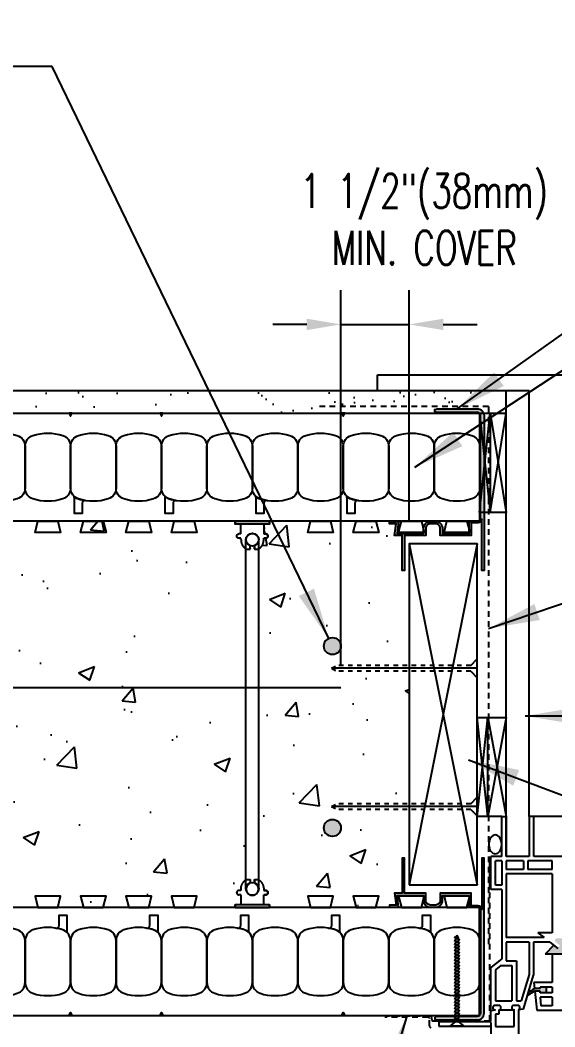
# Model space of a CAD drawing. Header units: inches. Extents: x 47.3 to 95.3, y 146.1 to 211.2.
# Drawn here: x 60.71 to 72.48, y 187.14 to 209.29 of the extents above; entities that cross this region are included whole.
import ezdxf

# ---------------------------------------------------------------- set-up
doc = ezdxf.new("R2010")
doc.units = ezdxf.units.IN
doc.header["$LTSCALE"] = 0.5
doc.header["$MEASUREMENT"] = 0
doc.linetypes.add('DASHED2', pattern=[0.375, 0.25, -0.125])
doc.linetypes.add('HIDDEN2', pattern=[0.1875, 0.125, -0.0625])
for name, color, linetype in [('HATCH', 12, 'Continuous'), ('LINE18', 9, 'Continuous'), ('line25', 2, 'Continuous'), ('LINE3', 3, 'Continuous'), ('LINE50', 5, 'Continuous'), ('LINE9', 9, 'Continuous'), ('TEXT', 4, 'Continuous')]:
    doc.layers.add(name, color=color, linetype=linetype)
doc.styles.add('DIM', font='romans.shx', dxfattribs={"width": 0.7})
doc.dimstyles.new('ext_12', dxfattribs={"dimscale": 12, "dimtxt": 0.075, "dimasz": 0.09375, "dimexe": 0.09375, "dimexo": 0.0625, "dimgap": 0.0625, "dimtad": 1, "dimdec": 1, "dimzin": 2, "dimdsep": 46, "dimlunit": 4, "dimtxsty": 'DIM', "dimcen": 0.09, "dimdle": 0.09375, "dimclrt": 4, "dimadec": 0, "dimazin": 0, "dimtfac": 1, "dimtdec": 1, "dimtmove": 2, "dimatfit": 3, "dimfxl": 0, "dimfrac": 2, "dimtolj": 1, "dimtzin": 0, "dimarcsym": 0})
doc.dimstyles.new('ext_8', dxfattribs={"dimscale": 8, "dimtxt": 0.09375, "dimasz": 0.09375, "dimexe": 0.09375, "dimexo": 0.0625, "dimgap": 0.0625, "dimtad": 1, "dimdec": 6, "dimzin": 3, "dimdsep": 46, "dimlunit": 4, "dimtxsty": 'DIM', "dimcen": 0.09, "dimdle": 0.09375, "dimclrt": 4, "dimadec": 0, "dimazin": 0, "dimtfac": 1, "dimtdec": 6, "dimtmove": 2, "dimatfit": 3, "dimfxl": 0, "dimfrac": 2, "dimtolj": 1, "dimtzin": 0, "dimarcsym": 0})

# ---------------------------------------------------------------- blocks, each defined once
blk = doc.blocks.new('*D3')
at = {"layer": 'Defpoints', "color": 0}
for p in [(69.271, 202.592), (69.271, 197.763), (67.771, 194.599)]:
    blk.add_point(p, dxfattribs=at)
at = {"layer": 'TEXT', "color": 0, "lineweight": -2}
for p, q in [((67.771, 195.099), (67.771, 203.342)), ((69.271, 198.263), (69.271, 203.342)), ((67.021, 202.592), (66.271, 202.592)), ((67.771, 202.592), (69.271, 202.592)), ((70.021, 202.592), (70.771, 202.592))]:
    blk.add_line(p, q, dxfattribs=at)
at = {"layer": 'TEXT', "color": 0}
for points in [[(67.021, 202.717), (67.021, 202.467), (67.771, 202.592)], [(70.021, 202.717), (70.021, 202.467), (69.271, 202.592)]]:
    blk.add_solid(points, dxfattribs=at)
at = {"layer": 'TEXT', "color": 4, "insert": (69.604, 204.903), "char_height": 0.75, "attachment_point": 5, "style": 'DIM'}
blk.add_mtext('\\A1;1 1/2"(38mm)\\PMIN. COVER', dxfattribs=at)
blk = doc.blocks.new('Connector')
blk.add_point((0.271, 0))
at = {"layer": 'LINE9'}
for p, q in [((0, 0.375), (0, -0.375)), ((0.062, -0.375), (0.062, 0.375)), ((0.281, 0.25), (0.062, 0.25))]:
    blk.add_line(p, q, dxfattribs=at)
for points, weights in [([(0.007, 0.375), (0.004, 0.375), (0, 0.375)], [1, 0.972587069138, 0.950305488115]), ([(0.327, 0.343), (0.308, 0.343), (0.281, 0.317), (0.281, 0.297)], [1, 0.85355339, 0.85355339, 1]), ([(0.328, 0.343), (0.327, 0.343), (0.327, 0.343)], [1, 0.70710678, 1]), ([(0.375, 0.297), (0.375, 0.317), (0.348, 0.343), (0.329, 0.343)], [1, 0.85355339, 0.85355339, 1]), ([(0.406, 0.25), (0.546, 0.25), (0.619, 0.131)], [0.958404415409, 0.794674173519, 0.864651571113]), ([(0.619, 0.052), (0.612, 0.049), (0.604, 0.049)], [0.83615024178, 0.892081430621, 1]), ([(0.619, -0.131), (0.546, -0.25), (0.406, -0.25)], [0.864651574428, 0.794674169686, 0.958404415195]), ([(0.604, -0.049), (0.612, -0.049), (0.619, -0.052)], [1, 0.89208144177, 0.836150253337]), ([(0, -0.375), (0.004, -0.375), (0.007, -0.375)], [0.950305488115, 0.972587069138, 1]), ([(0.281, -0.297), (0.281, -0.317), (0.308, -0.343), (0.327, -0.343)], [1, 0.85355339, 0.85355339, 1]), ([(0.327, -0.343), (0.281, -0.343), (0.281, -0.297)], [1, 0.70710678, 1]), ([(0.329, -0.343), (0.348, -0.343), (0.375, -0.317), (0.375, -0.297)], [1, 0.85355339, 0.85355339, 1]), ([(0.375, -0.297), (0.375, -0.343), (0.329, -0.343)], [1, 0.70710678, 1])]:
    blk.add_rational_spline(points, weights, degree=2, dxfattribs=at)
for points, degree in [([(0, 0.375), (0.002, 0.375), (0.005, 0.375), (0.007, 0.375)], 3), ([(0.007, 0.375), (0.021, 0.375), (0.051, 0.375), (0.062, 0.375), (0.062, 0.375)], 3), ([(0.281, 0.25), (0.281, 0.297)], 1), ([(0.327, 0.343), (0.327, 0.343), (0.328, 0.343), (0.328, 0.343)], 3), ([(0.328, 0.343), (0.329, 0.343), (0.329, 0.343), (0.329, 0.343)], 3), ([(0.375, 0.25), (0.375, 0.297)], 1), ([(0.406, 0.25), (0.375, 0.25)], 1), ([(0.406, 0.25), (0.406, 0.25)], 1), ([(0.406, 0.25), (0.406, 0.25)], 1), ([(0.406, 0.25), (0.406, 0.25)], 1), ([(0.406, 0.25), (0.406, 0.25)], 1), ([(0.406, 0.25), (0.406, 0.25)], 1), ([(0.406, 0.25), (0.406, 0.25)], 1), ([(0.406, 0.25), (0.406, 0.25)], 1), ([(0.406, 0.25), (0.406, 0.25)], 1), ([(0.406, 0.25), (0.406, 0.25)], 1), ([(0.406, 0.25), (0.406, 0.25)], 1), ([(0.406, 0.25), (0.406, 0.25)], 1), ([(0.406, 0.25), (0.406, 0.25)], 1), ([(0.406, 0.25), (0.406, 0.25)], 1), ([(0.406, 0.25), (0.406, 0.25)], 1), ([(0.406, 0.25), (0.406, 0.25)], 1), ([(0.406, 0.25), (0.406, 0.25)], 1), ([(0.406, 0.25), (0.406, 0.25)], 1), ([(0.406, 0.25), (0.406, 0.25)], 1), ([(0.406, 0.25), (0.406, 0.25)], 1), ([(0.406, 0.25), (0.406, 0.25)], 1), ([(0.406, 0.25), (0.406, 0.25)], 1), ([(0.406, 0.25), (0.406, 0.25)], 1), ([(0.406, 0.25), (0.406, 0.25)], 1), ([(0.406, 0.25), (0.406, 0.25)], 1), ([(0.604, 0.049), (0.532, 0.049)], 1), ([(0.532, 0.049), (0.532, 0.049)], 1), ([(0.532, 0.049), (0.532, 0.049)], 1), ([(0.532, 0.049), (0.532, 0.049)], 1), ([(0.532, 0.049), (0.532, 0.049)], 1), ([(0.532, 0.049), (0.532, 0.049)], 1), ([(0.532, 0.049), (0.532, 0.049)], 1), ([(0.532, 0.049), (0.532, 0.049)], 1), ([(0.532, 0.049), (0.532, 0.049)], 1), ([(0.532, 0.049), (0.532, 0.049)], 1), ([(0.532, 0.049), (0.532, 0.049)], 1), ([(0.604, 0.049), (0.609, 0.049), (0.614, 0.05), (0.619, 0.052)], 3), ([(0.604, 0.049), (0.604, 0.049)], 1), ([(0.604, 0.049), (0.604, 0.049)], 1), ([(0.604, 0.049), (0.604, 0.049)], 1), ([(0.604, 0.049), (0.604, 0.049)], 1), ([(0.619, 0.131), (0.619, 0.052)], 1), ([(0.619, 0.131), (0.619, 0.131)], 1), ([(0.619, 0.131), (0.619, 0.131)], 1), ([(0.619, 0.131), (0.619, 0.131)], 1), ([(0.619, 0.131), (0.619, 0.131)], 1), ([(0.532, -0.049), (0.604, -0.049)], 1), ([(0.604, -0.049), (0.58, -0.049), (0.556, -0.049), (0.532, -0.049)], 3), ([(0.532, -0.049), (0.532, -0.049)], 1), ([(0.532, -0.049), (0.532, -0.049)], 1), ([(0.532, -0.049), (0.532, -0.049)], 1), ([(0.532, -0.049), (0.532, -0.049)], 1), ([(0.619, -0.052), (0.614, -0.05), (0.609, -0.049), (0.604, -0.049)], 3), ([(0.604, -0.049), (0.604, -0.049)], 1), ([(0.604, -0.049), (0.604, -0.049)], 1), ([(0.604, -0.049), (0.604, -0.049)], 1), ([(0.604, -0.049), (0.604, -0.049)], 1), ([(0.604, -0.049), (0.604, -0.049)], 1), ([(0.604, -0.049), (0.604, -0.049)], 1), ([(0.604, -0.049), (0.604, -0.049)], 1), ([(0.604, -0.049), (0.604, -0.049)], 1), ([(0.619, -0.052), (0.619, -0.131)], 1), ([(0.619, -0.131), (0.619, -0.131)], 1), ([(0.619, -0.131), (0.619, -0.131)], 1), ([(0.619, -0.131), (0.619, -0.131)], 1), ([(0.619, -0.131), (0.619, -0.131)], 1), ([(0.007, -0.375), (0.005, -0.375), (0.002, -0.375), (0, -0.375)], 3), ([(0.062, -0.375), (0.062, -0.375), (0.051, -0.375), (0.021, -0.375), (0.007, -0.375)], 3), ([(0.062, -0.25), (0.281, -0.25)], 1), ([(0.281, -0.297), (0.281, -0.25)], 1), ([(0.281, -0.25), (0.281, -0.297)], 1), ([(0.328, -0.343), (0.328, -0.343), (0.327, -0.343), (0.327, -0.343)], 3), ([(0.329, -0.343), (0.329, -0.343), (0.329, -0.343), (0.328, -0.343)], 3), ([(0.375, -0.25), (0.375, -0.297)], 1), ([(0.375, -0.297), (0.375, -0.25)], 1), ([(0.406, -0.25), (0.375, -0.25)], 1), ([(0.406, -0.25), (0.406, -0.25)], 1), ([(0.406, -0.25), (0.406, -0.25)], 1), ([(0.406, -0.25), (0.406, -0.25)], 1), ([(0.406, -0.25), (0.406, -0.25)], 1), ([(0.406, -0.25), (0.406, -0.25)], 1), ([(0.406, -0.25), (0.406, -0.25)], 1), ([(0.406, -0.25), (0.406, -0.25)], 1), ([(0.406, -0.25), (0.406, -0.25)], 1), ([(0.406, -0.25), (0.406, -0.25)], 1), ([(0.406, -0.25), (0.406, -0.25)], 1), ([(0.406, -0.25), (0.406, -0.25)], 1)]:
    blk.add_open_spline(points, degree=degree, dxfattribs=at)
for points, weights, knots in [([(0.062, 0.375), (0.062, 0.375), (0.046, 0.375), (0.03, 0.375), (0.007, 0.375)], [0.868718858569, 0.861102746415, 1, 0.861102734288, 0.868718859898], [0, 0, 0, 0.5, 0.5, 1, 1, 1]), ([(0.532, 0.049), (0.472, 0.203), (0.333, 0.113), (0.157, 0), (0.333, -0.113), (0.472, -0.203), (0.532, -0.049)], [0.899508922286, 0.599718215298, 1, 0.54226024, 1, 0.599718224335, 0.899508908749], [0, 0, 0, 0.318112, 0.318112, 0.681888, 0.681888, 1, 1, 1]), ([(0.007, -0.375), (0.03, -0.375), (0.046, -0.375), (0.062, -0.375), (0.062, -0.375)], [0.868718859319, 0.861102739573, 1, 0.861102742958, 0.868718858948], [0, 0, 0, 0.5, 0.5, 1, 1, 1])]:
    blk.add_rational_spline(points, weights, degree=2, knots=knots, dxfattribs=at)
blk = doc.blocks.new('Easy-Buck')
at = {"layer": 'LINE9'}
blk.add_hatch(color=256, dxfattribs=at).paths.add_polyline_path([(-0.958, -2.402), (-0.958, -2.452), (-0.908, -2.467), (-0.028, -2.467, 0.414214), (0.122, -2.317), (0.122, 1.093), (0.072, 1.093), (0.072, -0.038, 0.414214), (-0.008, 0.043), (-0.158, 0.043), (-0.158, 0.323), (-0.842, 0.323), (-0.842, 0.162, -0.414214), (-0.942, 0.062), (-1.058, 0.062, -0.414214), (-1.158, 0.162), (-1.158, 0.323), (-1.628, 0.323), (-1.628, 1.093), (-1.678, 1.093), (-1.678, 0.323), (-1.85, 0.323), (-1.815, 0.062), (-1.958, 0.062), (-1.958, 0.012), (-1.758, 0.012), (-1.792, 0.273), (-1.208, 0.273), (-1.208, 0.162, 0.414214), (-1.058, 0.012), (-0.942, 0.012, 0.414214), (-0.792, 0.162), (-0.792, 0.273), (-0.208, 0.273), (-0.208, 0.053, 0.184483), (-0.192, 0.012), (-0.008, 0.012, -0.414214), (0.042, -0.038), (0.042, -2.317, -0.414214), (-0.028, -2.388), (-0.908, -2.388)])
blk.add_lwpolyline([(-0.958, -2.402), (-0.958, -2.452), (-0.908, -2.467), (-0.028, -2.467, 0.414214), (0.122, -2.317), (0.122, 1.093), (0.072, 1.093), (0.072, -0.038, 0.414214), (-0.008, 0.043), (-0.148, 0.043, -0.414214), (-0.158, 0.053), (-0.158, 0.323), (-0.842, 0.323), (-0.842, 0.162, -0.414214), (-0.942, 0.062), (-1.058, 0.062, -0.414214), (-1.158, 0.162), (-1.158, 0.323), (-1.628, 0.323), (-1.628, 1.093), (-1.678, 1.093), (-1.678, 0.323), (-1.85, 0.323), (-1.815, 0.062), (-1.958, 0.062), (-1.958, 0.012), (-1.758, 0.012), (-1.792, 0.273), (-1.208, 0.273), (-1.208, 0.162, 0.414214), (-1.058, 0.012), (-0.942, 0.012, 0.414214), (-0.792, 0.162), (-0.792, 0.273), (-0.208, 0.273), (-0.208, 0.053, 0.184483), (-0.192, 0.012), (-0.008, 0.012, -0.414214), (0.042, -0.038), (0.042, -2.317, -0.414214), (-0.028, -2.388), (-0.908, -2.388)], format="xyb", close=True, dxfattribs=at)

msp = doc.modelspace()

# ---------------------------------------------------------------- hatches: boundary and pattern name
at = {"layer": 'HATCH'}
h = msp.add_hatch(dxfattribs=at)
h.set_pattern_fill('AR-SAND', color=256, scale=0.5, style=0)
h.set_pattern_definition([(37.5, (15.678, 42.5089), (-0.0314967, 0.963412), [0, -0.76, 0, -0.85, 0, -0.8125]), (7.5, (15.678, 42.5089), (0.884888, 1.411073), [0, -0.41, 0, -0.685, 0, -0.2625]), (327.5, (15.063, 42.5089), (1.557071, 0.0028295), [0, -0.25, 0, -0.9, 0, -1.175]), (317.5, (15.063, 42.5089), (1.503063, 0.438838), [0, -0.125, 0, -0.59, 0, -0.675])])
h.paths.add_polyline_path([(70.7110623, 201.141024), (56.4151831, 201.141024), (56.4151831, 200.641024), (69.8253142, 200.641024), (70.7110623, 200.641024)])
h.paths.add_polyline_path([(56.4151831, 201.141024), (49.2003142, 201.141024), (49.2003142, 200.641024), (56.4151831, 200.641024)])
h = msp.add_hatch(dxfattribs=at)
h.set_pattern_fill('AR-CONC', color=256, scale=0.5)
h.paths.add_polyline_path([(50.1977748, 189.7635185), (57.4477769, 189.7634859), (57.4477769, 189.8259038), (57.5727766, 189.8259038), (57.5727766, 190.0447034), (57.5260314, 190.0447034), (57.4792861, 190.0897799), (57.5186311, 190.1379706), (57.5649416, 190.1384532), (57.5727766, 190.1384532), (57.5773679, 190.2170956), (57.6045363, 190.2913504), (57.6821064, 190.3760714), (57.6821064, 194.5992884), (49.9633564, 194.5992884), (49.9633564, 194.5186068), (50.2003142, 194.281649), (49.9633564, 194.281649), (49.9633564, 190.3761322), (50.0410152, 190.2913516), (50.0727755, 190.1694031), (50.0727756, 190.1384532), (50.1210495, 190.1384467), (50.1662688, 190.0932322), (50.1210479, 190.0447098), (50.0727756, 190.0447034), (50.0727756, 189.8259038), (50.1977753, 189.8259038)])
h.paths.add_polyline_path([(50.1977748, 198.2634534), (57.4477769, 198.2634859), (57.4477769, 198.2010681), (57.5727766, 198.2010681), (57.5727766, 197.9822685), (57.5260314, 197.9822685), (57.4792861, 197.9371919), (57.5186311, 197.8890013), (57.5649416, 197.8885187), (57.5727766, 197.8885187), (57.5773679, 197.8098763), (57.6045363, 197.7356214), (57.6821064, 197.6509005), (57.6821064, 194.5992884), (49.9633564, 194.5992884), (49.9633564, 197.6508396), (50.0410152, 197.7356203), (50.0727755, 197.8575687), (50.0727756, 197.8885187), (50.1210495, 197.8885252), (50.1662688, 197.9337397), (50.1210479, 197.982262), (50.0727756, 197.9822685), (50.0727756, 198.2010681), (50.1977753, 198.2010681)])
h.paths.add_polyline_path([(58.1977748, 189.7635185), (65.4477769, 189.7634859), (65.4477769, 189.8259038), (65.5727766, 189.8259038), (65.5727766, 190.0447034), (65.5260314, 190.0447034), (65.4792861, 190.0897799), (65.5186311, 190.1379706), (65.5649416, 190.1384532), (65.5727766, 190.1384532), (65.5773679, 190.2170956), (65.6045363, 190.2913504), (65.6821064, 190.3760714), (65.6821064, 194.5992884), (57.9633564, 194.5992884), (57.9633564, 190.3761322), (58.0410152, 190.2913516), (58.0727755, 190.1694031), (58.0727756, 190.1384532), (58.1210495, 190.1384467), (58.1662688, 190.0932322), (58.1210479, 190.0447098), (58.0727756, 190.0447034), (58.0727756, 189.8259038), (58.1977753, 189.8259038)])
h.paths.add_polyline_path([(58.1977748, 198.2634534), (65.4477769, 198.2634859), (65.4477769, 198.2010681), (65.5727766, 198.2010681), (65.5727766, 197.9822685), (65.5260314, 197.9822685), (65.4792861, 197.9371919), (65.5186311, 197.8890013), (65.5649416, 197.8885187), (65.5727766, 197.8885187), (65.5773679, 197.8098763), (65.6045363, 197.7356214), (65.6821064, 197.6509005), (65.6821064, 194.5992884), (57.9633564, 194.5992884), (57.9633564, 197.6508396), (58.0410152, 197.7356203), (58.0727755, 197.8575687), (58.0727756, 197.8885187), (58.1210495, 197.8885252), (58.1662688, 197.9337397), (58.1210479, 197.982262), (58.0727756, 197.9822685), (58.0727756, 198.2010681), (58.1977753, 198.2010681)])
h.paths.add_polyline_path([(66.1977748, 198.2634534), (69.1039372, 198.2634664), (69.0416101, 198.0134859), (69.2707406, 197.7634859), (69.2707406, 194.5992884), (65.9633564, 194.5992884), (65.9633564, 197.6508396), (66.0410152, 197.7356203), (66.0727755, 197.8575687), (66.0727756, 197.8885187), (66.1210495, 197.8885252), (66.1662688, 197.9337397), (66.1210479, 197.982262), (66.0727756, 197.9822685), (66.0727756, 198.2010681), (66.1977753, 198.2010681)])
h.paths.add_polyline_path([(66.1977748, 189.7635185), (69.1039372, 189.7635055), (69.0416101, 190.0134859), (69.2707406, 190.2634859), (69.2707406, 194.5992884), (65.9633564, 194.5992884), (65.9633564, 190.3761322), (66.0410152, 190.2913516), (66.0727755, 190.1694031), (66.0727756, 190.1384532), (66.1210495, 190.1384467), (66.1662688, 190.0932322), (66.1210479, 190.0447098), (66.0727756, 190.0447034), (66.0727756, 189.8259038), (66.1977753, 189.8259038)])
h.paths.add_polyline_path([(49.2003142, 198.2634859), (49.4477769, 198.2634859), (49.4477769, 198.2010681), (49.5727766, 198.2010681), (49.5727766, 197.9822685), (49.5260314, 197.9822685), (49.4792861, 197.9371919), (49.5186311, 197.8890013), (49.5649416, 197.8885187), (49.5727766, 197.8885187), (49.5773679, 197.8098763), (49.6045363, 197.7356214), (49.6821064, 197.6509005), (49.6821064, 194.7998568), (49.2003142, 195.281649)])
h.paths.add_polyline_path([(49.4477769, 189.7634859), (49.4477769, 189.8259038), (49.5727766, 189.8259038), (49.5727766, 190.0447034), (49.5260314, 190.0447034), (49.4792861, 190.0897799), (49.5186311, 190.1379706), (49.5649416, 190.1384532), (49.5727766, 190.1384532), (49.5773679, 190.2170956), (49.6045363, 190.2913504), (49.6821064, 190.3760714), (49.6821064, 194.281649), (48.2003142, 194.281649), (49.2003142, 193.281649), (49.2003142, 189.7634859)])
at = {"layer": 'LINE3'}
for points in [[(67.7707406, 195.516024, 1), (67.3957406, 195.516024, 1)], [(67.7707406, 191.516024, 1), (67.3957406, 191.516024, 1)]]:
    msp.add_hatch(color=256, dxfattribs=at).paths.add_polyline_path(points)
at = {"layer": 'LINE9'}
h = msp.add_hatch(color=0, dxfattribs=at)
h.paths.add_polyline_path([(75.08181, 187.7452195, 0.5043242544), (75.0834626, 187.8293488), (74.9951728, 187.8983355), (75.2189236, 187.8983355), (75.336417, 188.0158289), (74.586041, 188.0158289), (74.7035344, 187.8983355), (74.8389228, 187.8983355), (74.7500525, 187.8288952, 0.4999166542), (74.7522856, 187.7452195)])
h.paths.add_polyline_path([(75.4107504, 188.8908289), (75.2556459, 189.0459333), (75.2556459, 189.0158289), (75.1556459, 189.0158289), (75.1556459, 189.0783289), (74.9993959, 189.0783289), (74.9993959, 189.0158289), (74.8993959, 189.0158289), (74.8993959, 189.0459333), (74.7442915, 188.8908289)])
h.paths.add_polyline_path([(74.4762709, 189.9845789), (74.3806459, 190.0802039), (74.3806459, 190.0470789), (74.2806459, 190.0470789), (74.2806459, 190.1095789), (74.2806459, 190.3220789), (74.0714961, 190.3220789), (74.0714961, 190.2078114), (74.1310045, 190.2424686), (74.1813309, 190.1560553), (74.0341134, 190.0703171), (73.9483752, 189.9845789)])
h.paths.add_polyline_path([(73.1599287, 188.7408289), (72.9274142, 188.9733434), (72.7898162, 188.8658289), (72.7456713, 188.9313355), (72.8345416, 189.0007758, 0.4999166542), (72.8323085, 189.0844516), (72.5027841, 189.0844516, 0.5043242544), (72.5011315, 189.0003222), (72.5894213, 188.9313355), (72.5452764, 188.8658289), (72.4572821, 188.9345847), (72.2635262, 188.7408289), (72.4214611, 188.7408289)])
h.paths.add_polyline_path([(72.2866076, 187.8908289), (72.2866076, 188.0158289), (72.1517541, 188.0158289), (72.1517541, 187.9845789), (72.0308393, 187.9845789, 0.0777667154), (71.8909884, 187.8756034), (71.8771323, 187.8290445, -0.0313551349), (72.0374083, 187.9220789), (72.1517541, 187.9220789), (72.1517541, 187.8908289)])

# ---------------------------------------------------------------- linework, layer by layer
at = {"layer": 'HATCH', "color": 6, "linetype": 'DASHED2'}
for p, q in [((71.0217318, 200.786299), (67.2563976, 200.786299)), ((71.0217318, 200.786299), (71.0217318, 188.8908406)), ((71.0484105, 187.2689332), (71.0484105, 190.8908406)), ((69.7374452, 187.3740864), (68.7530702, 187.3740864)), ((69.687416, 187.3544158), (68.739725, 187.3544158)), ((69.718666, 187.159206), (69.718666, 187.3231658)), ((69.7686952, 187.3001832), (69.7686952, 187.3428364)), ((69.7999452, 187.2689332), (71.0484105, 187.2689332))]:
    msp.add_line(p, q, dxfattribs=at)
at = {"layer": 'HATCH'}
for p, q in [((70.8227761, 200.6384859), (71.0537649, 198.4509859)), ((70.8227761, 198.4509859), (71.0537649, 200.6384859)), ((71.0537649, 200.6384859), (71.4097538, 198.4509859)), ((71.0537649, 198.4509859), (71.4097538, 200.6384859)), ((64.1823143, 198.0120146), (64.1823143, 198.0120146)), ((69.2707406, 197.7634859), (70.7707406, 190.2634859)), ((70.7707406, 197.7634859), (69.2707406, 190.2634859)), ((65.9978556, 195.9004584), (65.9978556, 195.9004584)), ((70.7707406, 195.0270308), (67.564187, 195.0270308)), ((71.0037649, 191.7658406), (70.7707406, 193.9458127)), ((70.7707406, 191.7658406), (71.0037649, 193.9458127)), ((71.0037649, 193.9458127), (71.4097538, 191.7658406)), ((71.4097538, 193.9458127), (71.0037649, 191.7658406)), ((70.7707406, 191.9864685), (67.564187, 191.9864685))]:
    msp.add_line(p, q, dxfattribs=at)
at = {"layer": 'HATCH', "color": 6, "linetype": 'DASHED2'}
for centre, start, end in [((69.7374452, 187.3428364), 0, 90), ((69.687416, 187.3231658), 0, 90), ((69.749916, 187.159206), 180, 270), ((69.7999452, 187.3001832), 180, 270)]:
    msp.add_arc(centre, 0.03125, start, end, dxfattribs=at)
at = {"layer": 'LINE18'}
for p, q in [((70.6270224, 195.0895308), (70.7707406, 195.233249)), ((70.6270224, 194.9645308), (70.7707406, 194.8208127)), ((70.6270224, 192.0489685), (70.7707406, 192.1926867)), ((70.6270224, 191.9239685), (70.7707406, 191.7802504))]:
    msp.add_line(p, q, dxfattribs=at)
at = {"layer": 'LINE18', "linetype": 'HIDDEN2'}
for p, q in [((67.564187, 195.0270308), (67.6836956, 195.0895308)), ((67.564187, 195.0270308), (67.6836956, 194.9645308)), ((70.6270224, 195.0895308), (67.6836956, 195.0895308)), ((70.6270224, 194.9645308), (67.6836956, 194.9645308)), ((67.564187, 191.9864685), (67.6836956, 192.0489685)), ((70.6270224, 192.0489685), (67.6836956, 192.0489685)), ((67.564187, 191.9864685), (67.6836956, 191.9239685)), ((70.6270224, 191.9239685), (67.6836956, 191.9239685))]:
    msp.add_line(p, q, dxfattribs=at)
at = {"layer": 'line25'}
for p, q in [((70.8227761, 198.2634859), (49.1977761, 198.2634859)), ((70.8227761, 189.7634859), (49.2003142, 189.7634859))]:
    msp.add_line(p, q, dxfattribs=at)
for points in [[(61.5416101, 198.2634859), (61.6039421, 198.0134859), (61.0416101, 198.0134859), (61.1039421, 198.2634859)], [(62.5416101, 198.2634859), (62.6039421, 198.0134859), (62.0416101, 198.0134859), (62.1039421, 198.2634859)], [(63.5416101, 198.2634859), (63.6039421, 198.0134859), (63.0416101, 198.0134859), (63.1039421, 198.2634859)], [(64.5416101, 198.2634859), (64.6039421, 198.0134859), (64.0416101, 198.0134859), (64.1039421, 198.2634859)], [(67.5416101, 198.2634859), (67.6039421, 198.0134859), (67.0416101, 198.0134859), (67.1039421, 198.2634859)], [(68.5416101, 198.2634859), (68.6039421, 198.0134859), (68.0416101, 198.0134859), (68.1039421, 198.2634859)], [(69.5416101, 198.2634859), (69.6039421, 198.0134859), (69.0416101, 198.0134859), (69.1039421, 198.2634859)], [(70.5416101, 198.2634859), (70.6039421, 198.0134859), (70.0416101, 198.0134859), (70.1039421, 198.2634859)], [(69.2707406, 190.2634859), (70.7707406, 190.2634859), (70.7707406, 197.7634859), (69.2707406, 197.7634859)], [(61.5416101, 189.7634859), (61.6039421, 190.0134859), (61.0416101, 190.0134859), (61.1039421, 189.7634859)], [(62.5416101, 189.7634859), (62.6039421, 190.0134859), (62.0416101, 190.0134859), (62.1039421, 189.7634859)], [(63.5416101, 189.7634859), (63.6039421, 190.0134859), (63.0416101, 190.0134859), (63.1039421, 189.7634859)], [(64.5416101, 189.7634859), (64.6039421, 190.0134859), (64.0416101, 190.0134859), (64.1039421, 189.7634859)], [(67.5416101, 189.7634859), (67.6039421, 190.0134859), (67.0416101, 190.0134859), (67.1039421, 189.7634859)], [(68.5416101, 189.7634859), (68.6039421, 190.0134859), (68.0416101, 190.0134859), (68.1039421, 189.7634859)], [(69.5416101, 189.7634859), (69.6039421, 190.0134859), (69.0416101, 190.0134859), (69.1039421, 189.7634859)], [(70.5416101, 189.7634859), (70.6039421, 190.0134859), (70.0416101, 190.0134859), (70.1039421, 189.7634859)]]:
    msp.add_lwpolyline(points, close=True, dxfattribs=at)
at = {"layer": 'LINE3'}
msp.add_line((67.7707406, 194.5992884), (49.8826748, 194.5992884), dxfattribs=at)
for centre in [(67.5832406, 195.516024), (67.5832406, 191.516024)]:
    msp.add_circle(centre, 0.1875, dxfattribs=at)
at = {"layer": 'LINE50'}
for p, q in [((49.1977761, 200.6384859), (70.8227761, 200.6384859)), ((70.8227761, 200.6384859), (70.8227761, 198.2634859)), ((70.8227761, 187.3884859), (70.8227761, 189.7634859)), ((49.1977761, 187.3884859), (70.8227761, 187.3884859))]:
    msp.add_line(p, q, dxfattribs=at)
at = {"layer": 'LINE9'}
for p, q in [((68.5753142, 201.4822359), (79.8396019, 201.4822359)), ((68.5753142, 201.141024), (68.5753142, 201.4822359)), ((49.2003142, 201.141024), (71.9097538, 201.141024)), ((71.4097538, 190.8908406), (71.4097538, 201.1384859)), ((71.9097538, 191.7658406), (71.9097538, 201.1384859)), ((70.8227761, 200.6384859), (71.4097538, 200.6384859)), ((71.0537649, 200.6384859), (71.0537649, 198.4509859)), ((71.4097538, 198.4509859), (70.8227761, 198.4509859)), ((65.6821064, 190.1755459), (65.6821064, 197.8575211)), ((65.9633564, 190.1755459), (65.9633564, 197.8575211)), ((70.7707406, 193.9458127), (71.4097538, 193.9458127)), ((71.0037649, 191.7658406), (71.0037649, 193.9458127)), ((71.3097538, 191.7658406), (70.7707406, 191.7658406)), ((71.3097538, 190.8908406), (71.3097538, 191.7658406)), ((71.3097538, 191.7658406), (71.4097538, 191.7658406)), ((71.4097538, 191.7658406), (71.4097538, 190.8908406)), ((71.9097538, 191.7658406), (71.9097538, 190.8908406)), ((72.0097538, 191.7658406), (71.9097538, 191.7658406)), ((71.9097538, 191.7658406), (71.9097538, 190.8908406)), ((79.8396019, 191.7661422), (72.0097538, 191.7658406)), ((72.0097538, 191.7658406), (72.0097538, 190.8908406)), ((71.0727761, 190.1595906), (71.0727761, 190.8908406)), ((71.3097538, 190.8908406), (71.0727761, 190.8908406)), ((71.1727761, 190.2595906), (71.1727761, 190.7908406)), ((71.3097538, 190.7908406), (71.1727761, 190.7908406)), ((71.3097538, 190.7908406), (71.3097538, 190.2595906)), ((71.9097538, 190.8908406), (71.4097538, 190.8908406)), ((71.7847538, 190.7908406), (71.4097538, 190.7908406)), ((71.4097538, 190.7908406), (71.4097538, 190.6033406)), ((71.7847538, 190.7908406), (71.7847538, 190.6033406)), ((72.4214611, 190.7908406), (71.8847538, 190.7908406)), ((71.8847538, 190.7908406), (71.8847538, 190.6033406)), ((73.7847538, 190.8908406), (72.0134165, 190.8908406)), ((72.4214611, 190.6033406), (72.4214611, 190.7908406)), ((71.7847538, 190.6033406), (71.4097538, 190.6033406)), ((72.4214611, 190.5033406), (71.4097538, 190.5033406)), ((71.4097538, 190.5033406), (71.4097538, 189.1033406)), ((71.4097538, 190.5033406), (71.4097538, 190.1595906)), ((72.4214611, 190.6033406), (71.8847538, 190.6033406)), ((72.4214611, 190.5033406), (72.4214611, 189.2093332)), ((71.3097538, 190.2595906), (71.1727761, 190.2595906)), ((71.3097538, 190.1595906), (71.0727761, 190.1595906)), ((71.3097538, 190.1595906), (71.3097538, 188.6349828)), ((70.2969422, 189.0932344), (70.3281922, 189.1557344)), ((70.3594422, 189.0932344), (70.3281922, 189.1557344)), ((72.4214611, 189.2093332), (72.1056565, 189.2093332)), ((72.1056565, 189.2093332), (72.2413069, 189.1033406)), ((70.3906922, 189.0432937), (70.2656922, 189.1101273)), ((70.3906922, 188.972421), (70.2656922, 189.0392547)), ((70.3906922, 188.9015483), (70.2656922, 188.968382)), ((70.2969422, 187.2557344), (70.2969422, 189.0932344)), ((70.3594422, 187.2557344), (70.3594422, 189.0932344)), ((72.2413069, 189.1033406), (71.4097538, 189.1033406)), ((71.9097538, 189.0033406), (71.4097538, 189.0033406)), ((71.4097538, 189.0033406), (71.4097538, 188.5889541)), ((71.9097538, 189.0033406), (71.9097538, 188.2892415)), ((72.3692878, 189.0033406), (72.0097538, 189.0033406)), ((72.0097538, 189.0033406), (72.0097538, 188.274677)), ((72.4572821, 188.9345847), (72.2635262, 188.7408289)), ((72.3692878, 189.0033406), (72.5452764, 188.8658289)), ((70.3906922, 188.8306757), (70.2656922, 188.8975093)), ((70.3906922, 188.759803), (70.2656922, 188.8266367)), ((70.3906922, 188.759803), (70.2656922, 188.8266367)), ((70.3906922, 188.6889303), (70.2656922, 188.755764)), ((72.4214611, 188.7408289), (72.2635262, 188.7408289)), ((73.9214611, 188.7408289), (72.4214611, 188.7408289)), ((72.4214611, 188.7408289), (72.4214611, 188.1158289)), ((70.3906922, 188.6180577), (70.2656922, 188.6848913)), ((70.3906922, 188.547185), (70.2656922, 188.6140187)), ((70.3906922, 188.4763123), (70.2656922, 188.543146)), ((70.3906922, 188.4054397), (70.2656922, 188.4722733)), ((71.3097538, 188.6349828), (71.0727761, 188.4456747)), ((71.2871732, 188.4889541), (71.1727761, 188.3975688)), ((71.2871732, 188.4889541), (71.5347538, 188.4889541)), ((71.4097538, 188.5889541), (71.6347538, 188.5889541)), ((71.5347538, 188.4889541), (71.5347538, 187.7134859)), ((71.6347538, 188.5889541), (71.6347538, 187.7134859)), ((70.3906922, 188.334567), (70.2656922, 188.4014007)), ((70.3906922, 188.2636943), (70.2656922, 188.330528)), ((70.3906922, 188.1928217), (70.2656922, 188.2596553)), ((71.0727761, 187.2557344), (71.0727761, 188.4456747)), ((71.1727761, 188.3975688), (71.1727761, 187.7134859)), ((71.9097538, 188.2892415), (71.7384073, 187.7134859)), ((71.787623, 187.528277), (72.0097538, 188.274677)), ((70.3906922, 188.121949), (70.2656922, 188.1887827)), ((70.3906922, 188.0510763), (70.2656922, 188.11791)), ((70.3906922, 187.9802037), (70.2656922, 188.0470373)), ((72.0170443, 188.1158289), (72.0308393, 187.9845789)), ((72.4214611, 188.1158289), (72.0170443, 188.1158289)), ((70.3906922, 187.909331), (70.2656922, 187.9761647)), ((70.3906922, 187.8384583), (70.2656922, 187.905292)), ((70.3906922, 187.7675857), (70.2656922, 187.8344193)), ((72.1517541, 187.9845789), (72.0308393, 187.9845789)), ((72.0374083, 187.9220789), (72.0814207, 187.5033289)), ((72.1517541, 187.9220789), (72.0374083, 187.9220789)), ((72.4214611, 188.0158289), (72.1517541, 188.0158289)), ((72.1517541, 187.9845789), (72.1517541, 188.0158289)), ((72.1517541, 187.8908289), (72.1517541, 187.9220789)), ((72.4214611, 187.8908289), (72.1517541, 187.8908289)), ((72.2866076, 188.0158289), (72.2866076, 187.8908289)), ((72.4214611, 188.0158289), (72.4214611, 187.8908289)), ((70.3906922, 187.696713), (70.2656922, 187.7635467)), ((70.3906922, 187.6258403), (70.2656922, 187.692674)), ((70.3906922, 187.5549677), (70.2656922, 187.6218013)), ((71.14559, 187.6134859), (71.260897, 187.6134859)), ((71.1727761, 187.7134859), (71.5347538, 187.7134859)), ((71.5608044, 187.6134859), (71.6761113, 187.6134859)), ((71.6347538, 187.7134859), (71.7384073, 187.7134859)), ((72.4214611, 187.7908289), (72.1517541, 187.7908289)), ((72.1517541, 187.7908289), (72.1714611, 187.6033289)), ((72.4214611, 187.6033289), (72.1714611, 187.6033289)), ((72.4214611, 187.7908289), (72.4214611, 187.6033289)), ((70.3906922, 187.484095), (70.2656922, 187.5509287)), ((70.3906922, 187.4132223), (70.2656922, 187.480056)), ((70.3906922, 187.3423497), (70.2656922, 187.4091833)), ((71.1687394, 187.5092699), (71.0727761, 187.4951916)), ((71.170238, 187.4194049), (71.170238, 187.1509859)), ((71.170238, 187.4194049), (71.170238, 187.1509859)), ((71.2425821, 187.4194049), (71.170238, 187.4194049)), ((71.2425821, 187.5095446), (71.2425821, 187.4194049)), ((71.5879905, 187.5095446), (71.2451202, 187.5095446)), ((71.5810099, 187.1509859), (71.5810099, 187.5095446)), ((71.6747599, 187.5141987), (71.6747599, 186.0511839)), ((71.787623, 187.528277), (71.6772979, 187.5141987)), ((72.0814207, 187.5033289), (74.9526461, 187.5033289)), ((69.9227761, 187.2557344), (71.0727761, 187.2557344)), ((69.9227761, 187.2557344), (69.9227761, 187.1557344)), ((69.9227761, 187.1557344), (71.0727761, 187.1557344)), ((70.1719422, 187.1557344), (70.2969422, 187.2557344)), ((70.4844422, 187.1557344), (70.1719422, 187.1557344)), ((70.3906922, 187.271477), (70.2656922, 187.3383107)), ((70.4844422, 187.1557344), (70.3594422, 187.2557344)), ((71.070238, 187.2376424), (71.070238, 182.5134859)), ((71.170238, 187.1509859), (71.5810099, 187.1509859))]:
    msp.add_line(p, q, dxfattribs=at)
for points in [[(61.7915261, 200.6384859), (61.8227761, 200.5740011), (61.8540261, 200.6384859)], [(63.7915261, 200.6384859), (63.8227761, 200.5740011), (63.8540261, 200.6384859)], [(67.7915261, 200.6384859), (67.8227761, 200.5740011), (67.8540261, 200.6384859)], [(61.7915261, 187.3884859), (61.8227761, 187.4529707), (61.8540261, 187.3884859)], [(63.7915261, 187.3884859), (63.8227761, 187.4529707), (63.8540261, 187.3884859)], [(67.7915261, 187.3884859), (67.8227761, 187.4529707), (67.8540261, 187.3884859)]]:
    msp.add_lwpolyline(points, close=True, dxfattribs=at)
for points in [[(60.6496992, 198.7525322, -0.1576707808), (59.995853, 198.7525322, -0.3253046293), (59.8227761, 198.9904036), (59.8227761, 199.9115682, -0.3253046293), (59.995853, 200.1494397, -0.1576707808), (60.6496992, 200.1494397, -0.3253046293), (60.8227761, 199.9115682), (60.8227761, 198.9904036, -0.3253046293)], [(61.6496992, 198.7525322, -0.1576707808), (60.995853, 198.7525322, -0.3253046293), (60.8227761, 198.9904036), (60.8227761, 199.9115682, -0.3253046293), (60.995853, 200.1494397, -0.1576707808), (61.6496992, 200.1494397, -0.3253046293), (61.8227761, 199.9115682), (61.8227761, 198.9904036, -0.3253046293)], [(62.6496992, 198.7525322, -0.1576707808), (61.995853, 198.7525322, -0.3253046293), (61.8227761, 198.9904036), (61.8227761, 199.9115682, -0.3253046293), (61.995853, 200.1494397, -0.1576707808), (62.6496992, 200.1494397, -0.3253046293), (62.8227761, 199.9115682), (62.8227761, 198.9904036, -0.3253046293)], [(63.6496992, 198.7525322, -0.1576707808), (62.995853, 198.7525322, -0.3253046293), (62.8227761, 198.9904036), (62.8227761, 199.9115682, -0.3253046293), (62.995853, 200.1494397, -0.1576707808), (63.6496992, 200.1494397, -0.3253046293), (63.8227761, 199.9115682), (63.8227761, 198.9904036, -0.3253046293)], [(64.6496992, 198.7525322, -0.1576707808), (63.995853, 198.7525322, -0.3253046293), (63.8227761, 198.9904036), (63.8227761, 199.9115682, -0.3253046293), (63.995853, 200.1494397, -0.1576707808), (64.6496992, 200.1494397, -0.3253046293), (64.8227761, 199.9115682), (64.8227761, 198.9904036, -0.3253046293)], [(65.6496992, 198.7525322, -0.1576707808), (64.995853, 198.7525322, -0.3253046293), (64.8227761, 198.9904036), (64.8227761, 199.9115682, -0.3253046293), (64.995853, 200.1494397, -0.1576707808), (65.6496992, 200.1494397, -0.3253046293), (65.8227761, 199.9115682), (65.8227761, 198.9904036, -0.3253046293)], [(66.6496992, 198.7525322, -0.1576707808), (65.995853, 198.7525322, -0.3253046293), (65.8227761, 198.9904036), (65.8227761, 199.9115682, -0.3253046293), (65.995853, 200.1494397, -0.1576707808), (66.6496992, 200.1494397, -0.3253046293), (66.8227761, 199.9115682), (66.8227761, 198.9904036, -0.3253046293)], [(67.6496992, 198.7525322, -0.1576707808), (66.995853, 198.7525322, -0.3253046293), (66.8227761, 198.9904036), (66.8227761, 199.9115682, -0.3253046293), (66.995853, 200.1494397, -0.1576707808), (67.6496992, 200.1494397, -0.3253046293), (67.8227761, 199.9115682), (67.8227761, 198.9904036, -0.3253046293)], [(68.6496992, 198.7525322, -0.1576707808), (67.995853, 198.7525322, -0.3253046293), (67.8227761, 198.9904036), (67.8227761, 199.9115682, -0.3253046293), (67.995853, 200.1494397, -0.1576707808), (68.6496992, 200.1494397, -0.3253046293), (68.8227761, 199.9115682), (68.8227761, 198.9904036, -0.3253046293)], [(69.6496992, 198.7525322, -0.1576707808), (68.995853, 198.7525322, -0.3253046293), (68.8227761, 198.9904036), (68.8227761, 199.9115682, -0.3253046293), (68.995853, 200.1494397, -0.1576707808), (69.6496992, 200.1494397, -0.3253046293), (69.8227761, 199.9115682), (69.8227761, 198.9904036, -0.3253046293)], [(70.6496992, 198.7525322, -0.1576707808), (69.995853, 198.7525322, -0.3253046293), (69.8227761, 198.9904036), (69.8227761, 199.9115682, -0.3253046293), (69.995853, 200.1494397, -0.1576707808), (70.6496992, 200.1494397, -0.3253046293), (70.8227761, 199.9115682), (70.8227761, 198.9904036, -0.3253046293)], [(61.995853, 198.7525322, 0.0372666955), (62.1495484, 198.7152024, 0.463035607), (62.0768586, 198.6535386), (62.0768586, 198.4319403), (61.9060269, 198.4319403), (61.9060269, 198.7780336, 0.189002358), (61.8893767, 198.8205076, 0.1284073578)], [(63.995853, 198.7525322, 0.0372666955), (64.1495484, 198.7152024, 0.463035607), (64.0768586, 198.6535386), (64.0768586, 198.4319403), (63.9060269, 198.4319403), (63.9060269, 198.7780336, 0.189002358), (63.8893767, 198.8205076, 0.1284073578)], [(65.995853, 198.7525322, 0.0372666955), (66.1495484, 198.7152024, 0.463035607), (66.0768586, 198.6535386), (66.0768586, 198.4319403), (65.9060269, 198.4319403), (65.9060269, 198.7780336, 0.189002358), (65.8893767, 198.8205076, 0.1284073578)], [(67.995853, 198.7525322, 0.0372666955), (68.1495484, 198.7152024, 0.463035607), (68.0768586, 198.6535386), (68.0768586, 198.4319403), (67.9060269, 198.4319403), (67.9060269, 198.7780336, 0.189002358), (67.8893767, 198.8205076, 0.1284073578)], [(61.6496992, 189.2744397, 0.0372666955), (61.4960038, 189.3117695, 0.463035607), (61.5686936, 189.3734332), (61.5686936, 189.5950316), (61.7395254, 189.5950316), (61.7395254, 189.2489383, 0.189002358), (61.7561755, 189.2064643, 0.1284073578)], [(63.6496992, 189.2744397, 0.0372666955), (63.4960038, 189.3117695, 0.463035607), (63.5686936, 189.3734332), (63.5686936, 189.5950316), (63.7395254, 189.5950316), (63.7395254, 189.2489383, 0.189002358), (63.7561755, 189.2064643, 0.1284073578)], [(65.6496992, 189.2744397, 0.0372666955), (65.4960038, 189.3117695, 0.463035607), (65.5686936, 189.3734332), (65.5686936, 189.5950316), (65.7395254, 189.5950316), (65.7395254, 189.2489383, 0.189002358), (65.7561755, 189.2064643, 0.1284073578)], [(67.6496992, 189.2744397, 0.0372666955), (67.4960038, 189.3117695, 0.463035607), (67.5686936, 189.3734332), (67.5686936, 189.5950316), (67.7395254, 189.5950316), (67.7395254, 189.2489383, 0.189002358), (67.7561755, 189.2064643, 0.1284073578)], [(69.6496992, 189.2744397, 0.0372666955), (69.4960038, 189.3117695, 0.463035607), (69.5686936, 189.3734332), (69.5686936, 189.5950316), (69.7395254, 189.5950316), (69.7395254, 189.2489383, 0.189002358), (69.7561755, 189.2064643, 0.1284073578)], [(60.6496992, 189.2744397, 0.1576707808), (59.995853, 189.2744397, 0.3253046293), (59.8227761, 189.0365682), (59.8227761, 188.1154036, 0.3253046293), (59.995853, 187.8775322, 0.1576707808), (60.6496992, 187.8775322, 0.3253046293), (60.8227761, 188.1154036), (60.8227761, 189.0365682, 0.3253046293)], [(61.6496992, 189.2744397, 0.1576707808), (60.995853, 189.2744397, 0.3253046293), (60.8227761, 189.0365682), (60.8227761, 188.1154036, 0.3253046293), (60.995853, 187.8775322, 0.1576707808), (61.6496992, 187.8775322, 0.3253046293), (61.8227761, 188.1154036), (61.8227761, 189.0365682, 0.3253046293)], [(62.6496992, 189.2744397, 0.1576707808), (61.995853, 189.2744397, 0.3253046293), (61.8227761, 189.0365682), (61.8227761, 188.1154036, 0.3253046293), (61.995853, 187.8775322, 0.1576707808), (62.6496992, 187.8775322, 0.3253046293), (62.8227761, 188.1154036), (62.8227761, 189.0365682, 0.3253046293)], [(63.6496992, 189.2744397, 0.1576707808), (62.995853, 189.2744397, 0.3253046293), (62.8227761, 189.0365682), (62.8227761, 188.1154036, 0.3253046293), (62.995853, 187.8775322, 0.1576707808), (63.6496992, 187.8775322, 0.3253046293), (63.8227761, 188.1154036), (63.8227761, 189.0365682, 0.3253046293)], [(64.6496992, 189.2744397, 0.1576707808), (63.995853, 189.2744397, 0.3253046293), (63.8227761, 189.0365682), (63.8227761, 188.1154036, 0.3253046293), (63.995853, 187.8775322, 0.1576707808), (64.6496992, 187.8775322, 0.3253046293), (64.8227761, 188.1154036), (64.8227761, 189.0365682, 0.3253046293)], [(65.6496992, 189.2744397, 0.1576707808), (64.995853, 189.2744397, 0.3253046293), (64.8227761, 189.0365682), (64.8227761, 188.1154036, 0.3253046293), (64.995853, 187.8775322, 0.1576707808), (65.6496992, 187.8775322, 0.3253046293), (65.8227761, 188.1154036), (65.8227761, 189.0365682, 0.3253046293)], [(66.6496992, 189.2744397, 0.1576707808), (65.995853, 189.2744397, 0.3253046293), (65.8227761, 189.0365682), (65.8227761, 188.1154036, 0.3253046293), (65.995853, 187.8775322, 0.1576707808), (66.6496992, 187.8775322, 0.3253046293), (66.8227761, 188.1154036), (66.8227761, 189.0365682, 0.3253046293)], [(67.6496992, 189.2744397, 0.1576707808), (66.995853, 189.2744397, 0.3253046293), (66.8227761, 189.0365682), (66.8227761, 188.1154036, 0.3253046293), (66.995853, 187.8775322, 0.1576707808), (67.6496992, 187.8775322, 0.3253046293), (67.8227761, 188.1154036), (67.8227761, 189.0365682, 0.3253046293)], [(68.6496992, 189.2744397, 0.1576707808), (67.995853, 189.2744397, 0.3253046293), (67.8227761, 189.0365682), (67.8227761, 188.1154036, 0.3253046293), (67.995853, 187.8775322, 0.1576707808), (68.6496992, 187.8775322, 0.3253046293), (68.8227761, 188.1154036), (68.8227761, 189.0365682, 0.3253046293)], [(69.6496992, 189.2744397, 0.1576707808), (68.995853, 189.2744397, 0.3253046293), (68.8227761, 189.0365682), (68.8227761, 188.1154036, 0.3253046293), (68.995853, 187.8775322, 0.1576707808), (69.6496992, 187.8775322, 0.3253046293), (69.8227761, 188.1154036), (69.8227761, 189.0365682, 0.3253046293)], [(70.6496992, 189.2744397, 0.1576707808), (69.995853, 189.2744397, 0.3253046293), (69.8227761, 189.0365682), (69.8227761, 188.1154036, 0.3253046293), (69.995853, 187.8775322, 0.1576707808), (70.6496992, 187.8775322, 0.3253046293), (70.8227761, 188.1154036), (70.8227761, 189.0365682, 0.3253046293)]]:
    msp.add_lwpolyline(points, format="xyb", close=True, dxfattribs=at)
for centre in [(65.8227314, 197.8575211), (65.8227314, 190.1755459)]:
    msp.add_circle(centre, 0.140625, dxfattribs=at)
for centre, radius, start, end in [((72.6983206, 186.5989094), 1.4790478, 116.54175241, 123.7254664), ((72.3091233, 187.4832254), 0.5734086, 119.03314261, 136.82016194), ((71.1670714, 187.5635785), 0.0543342, 113.28825333, 276.02670405), ((71.2394155, 187.5635785), 0.0543342, 276.02670375, 66.71174667), ((71.5820753, 187.5636813), 0.0541568, 113.12671435, 271.55823925), ((71.5822858, 187.5635785), 0.0543342, 113.28825333, 276.02670405), ((71.6546299, 187.5635785), 0.0543342, 294.65768683, 66.71174667), ((71.6546299, 187.5635785), 0.0543342, 294.65768683, 66.71174667)]:
    msp.add_arc(centre, radius, start, end, dxfattribs=at)
at = {"layer": 'LINE9', "extrusion": (0, 0, -1)}
msp.add_ellipse((71.1678297, 191.1536322), major_axis=(0, 0.2078924), ratio=0.6826804272, start_param=-6.283185307179586, end_param=0, dxfattribs=at)

# ---------------------------------------------------------------- block references
at = {"xscale": -1, "rotation": 90}
msp.add_blockref('Connector', (65.8227761, 198.2634859), dxfattribs=at)
at = {"rotation": 90}
msp.add_blockref('Connector', (65.8227761, 189.7635562), dxfattribs=at)
at = {"layer": 'HATCH', "xscale": -1, "rotation": 180}
msp.add_blockref('Easy-Buck', (70.7983111, 198.2689504), dxfattribs=at)
at = {"layer": 'HATCH'}
msp.add_blockref('Easy-Buck', (70.7983111, 189.7580215), dxfattribs=at)

# ---------------------------------------------------------------- dimensions: what is measured, and where the dimension line sits
at = {"layer": 'TEXT'}
dim = msp.add_linear_dim(base=(69.2707406, 202.591585), p1=(67.7707406, 194.5992884), p2=(69.2707406, 197.7634859), text='<>(38mm)\\PMIN. COVER', dimstyle='ext_8', dxfattribs=at)
dim.commit()
dim.dimension.update_dxf_attribs({"geometry": '*D3', "text_midpoint": (69.6038334, 204.9031545), "dimtype": 160})

# ---------------------------------------------------------------- leaders
for points, override in [([(70.3307406, 200.7364504), (82.3722317, 209.2856346), (84.363095, 209.2856346)], {"dimtad": 0}), ([(67.5016117, 195.6848227), (61.4159173, 208.2693139), (53.2084805, 208.2693139)], {"dimgap": 0.0625, "dimtad": 0}), ([(69.4005342, 199.4509859), (79.4403286, 206.03405), (82.4836413, 206.03405)], {"dimgap": 0.0625, "dimtad": 0}), ([(71.0217318, 195.9027983), (80.1481241, 199.0132348), (81.2735723, 199.0132348)], {"dimgap": 0.0625, "dimtad": 0}), ([(71.8253142, 193.9794302), (82.4794784, 193.9794302)], {"dimgap": 0.0625, "dimtad": 0}), ([(70.5753142, 193.016024), (81.1109622, 189.0231558), (83.0726613, 189.0231558)], {"dimgap": 0.0625, "dimtad": 0}), ([(69.2110324, 187.3544158), (64.0071917, 170.2789727), (63.0635972, 170.2789727)], {"dimgap": 0.0625, "dimtad": 0})]:
    msp.add_leader(points, dimstyle='ext_12', override=override, dxfattribs=at)

doc.saveas('drawing.dxf')
